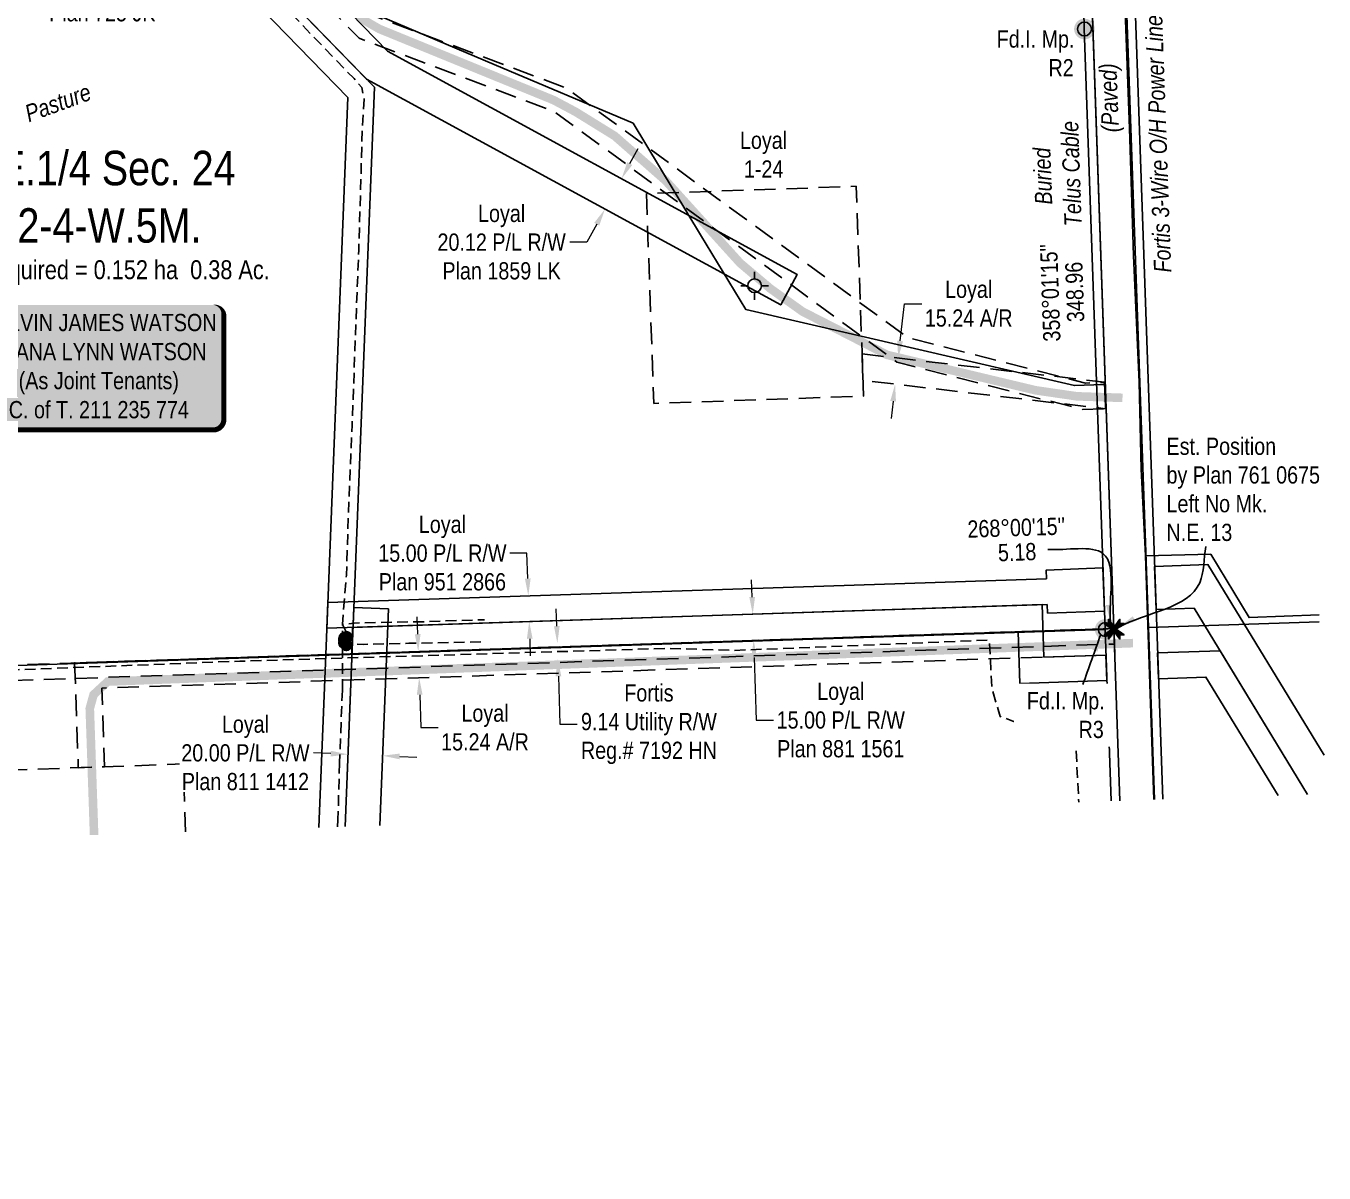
# Model space of a CAD drawing. Extents: x 675835 to 685285, y 5733153 to 5738077.
# Drawn here: x 676968 to 677722, y 5736199 to 5736865 of the extents above; entities that cross this region are included whole.
import ezdxf
from ezdxf.enums import TextEntityAlignment as Align

# ---------------------------------------------------------------- set-up
doc = ezdxf.new("R2010")
doc.units = 0
doc.header["$LTSCALE"] = 5
doc.header["$PDMODE"] = 34
doc.header["$PDSIZE"] = 0.03
for name, pattern in [('foc-ACCESSROAD', [3.75, 2.5, -1.25]), ('foc-FLOWLINE', [3.75, 2.5, -1.25]), ('UG_PIPE', [1.875, 1.25, -0.625])]:
    doc.linetypes.add(name, pattern=pattern)
doc.layers.get('Defpoints').update_dxf_attribs({"color": 9})
for name, color, linetype in [('AS-FENCE', 48, 'foc-FENCE'), ('AS-OWNER', 7, 'Continuous'), ('AS-PIPE-UG', 44, 'UG_PIPE'), ('AS-POWER', 104, 'foc-POWER'), ('AS-ROADS', 254, 'Continuous'), ('AS-SYMBOL', 7, 'Continuous'), ('AS-TELUS', 224, 'foc-TEL'), ('C-AR', 13, 'foc-ACCESSROAD'), ('C-RW', 13, 'Continuous'), ('C-SYMBOL', 7, 'Continuous'), ('C-WS', 13, 'foc-ACCESSROAD'), ('F-EZE', 190, 'foc-FLOWLINE'), ('F-WS-S', 8, 'Continuous'), ('L-AREAREQUIRED', 7, 'Continuous'), ('L-BD', 7, 'Continuous'), ('L-MON', 1, 'Continuous'), ('L-MON-T', 1, 'Continuous'), ('L-SEC', 7, 'Continuous'), ('L-TITLEDB', 4, 'Continuous')]:
    doc.layers.add(name, color=color, linetype=linetype)
doc.layers.add('AS-PIPE-AG', color=7, linetype='Continuous', true_color=0x7d00fa)
for name, color, linetype, lineweight in [('C-AR-T', 13, 'Continuous', 9), ('C-RW-T', 13, 'Continuous', 9), ('C-WS-T', 13, 'Continuous', 9), ('F-RW-T', 190, 'Continuous', 9), ('T-TEXT', 48, 'Continuous', 18)]:
    doc.layers.add(name, color=color, linetype=linetype, lineweight=lineweight)
doc.styles.add('100L', font='ARIALN.TTF', dxfattribs={"height": 11})
doc.styles.add('175L', font='ARIALN.TTF', dxfattribs={"height": 20})
doc.styles.add('80', font='ARIALN.TTF', dxfattribs={"height": 10})
doc.styles.add('80CG', font='ARIALN.TTF', dxfattribs={"height": 10})
doc.styles.add('80L', font='ARIALN.TTF', dxfattribs={"height": 10})
doc.styles.add('80LS', font='ARIALNI.TTF', dxfattribs={"height": 10})
doc.styles.add('foc-LtypeFont', font='ARIALN.TTF', dxfattribs={"height": 7.35})
doc.linetypes.add('foc-FENCE', pattern='A,10,-1,["X",foc-LtypeFont,S=0.2,R=0,X=-0.625,Y=-0.75],-1.24', length=12.24)
doc.linetypes.add('foc-FENCE-NOLINE', pattern='A,0,-6,["X",foc-LtypeFont,S=0.2,R=0,X=-0.625,Y=-0.75],-6.24', length=12.24)
doc.linetypes.add('foc-POWER', pattern='A,6,-1,["P",foc-LtypeFont,S=0.2,R=0,X=-0.625,Y=-0.75],-1.24,4', length=12.24)
doc.linetypes.add('foc-POWER-NOLINE', pattern='A,0,-4,["P",foc-LtypeFont,S=0.2,R=0,X=-0.625,Y=-0.75],-8.24', length=12.24)
doc.linetypes.add('foc-TEL', pattern='A,2,-1,["T",foc-LtypeFont,S=0.2,R=0,X=-0.425,Y=-0.75],-1.24,8', length=12.24)
doc.linetypes.add('foc-TEL-NOLINE', pattern='A,0,-2,["T",foc-LtypeFont,S=0.2,R=0,X=-0.425,Y=-0.75],-10.24', length=12.24)
doc.dimstyles.new('Compass 5 000', dxfattribs={"dimscale": 5, "dimtxt": 9, "dimasz": 2, "dimexe": 0.2, "dimexo": 0.0625, "dimgap": 0.5, "dimtad": 0, "dimtih": 1, "dimtoh": 1, "dimzin": 0, "dimdsep": 46, "dimtxsty": '80CG', "dimcen": 0.1, "dimse1": 1, "dimse2": 1, "dimclrd": 256, "dimclrt": 256, "dimaunit": 1, "dimadec": 4, "dimazin": 0, "dimtfac": 0.06, "dimtofl": 0, "dimtmove": 0, "dimatfit": 1, "dimfxl": 0.2, "dimtolj": 1, "dimtzin": 0, "dimlwd": -1, "dimarcsym": 0})

# ---------------------------------------------------------------- blocks, each defined once
blk = doc.blocks.new('*D437')
at = {"layer": 'C-RW-T', "transparency": 16777216}
for p, q in [((677094.32, 5736921.26), (677101.49, 5736928.23)), ((677069.08, 5736896.67), (677061.18, 5736888.97)), ((677061.18, 5736888.97), (677051.18, 5736888.97))]:
    blk.add_line(p, q, dxfattribs=at)
for points in [[(677093.16, 5736922.45), (677095.49, 5736920.06), (677087.16, 5736914.28)], [(677067.92, 5736897.86), (677070.24, 5736895.48), (677076.25, 5736903.65)]]:
    blk.add_solid(points, dxfattribs=at)
at = {"layer": 'Defpoints', "color": 0, "transparency": 16777216}
for p in [(677087.16, 5736914.28), (677090.89, 5736910.45), (677079.98, 5736899.82)]:
    blk.add_point(p, dxfattribs=at)
at = {"layer": 'C-RW-T', "transparency": 16777216, "insert": (677012.09, 5736888.97), "char_height": 10, "attachment_point": 5, "style": '80CG'}
blk.add_mtext('\\A1;Loyal\\P15.24 P/L R/W\\PPlan 725 JK', dxfattribs=at)
blk = doc.blocks.new('*D455')
at = {"layer": 'Defpoints', "color": 0, "linetype": 'ByBlock', "transparency": 16777216}
for p in [(677392.05, 5736509.87), (677276.67, 5736497.05), (677392.34, 5736500.72)]:
    blk.add_point(p, dxfattribs=at)
at = {"layer": 'F-RW-T', "transparency": 16777216}
for p, q in [((677276.06, 5736516.19), (677275.74, 5736526.19)), ((677276.98, 5736487.06), (677277.87, 5736459.24)), ((677277.87, 5736459.24), (677287.87, 5736459.24))]:
    blk.add_line(p, q, dxfattribs=at)
at = {"layer": 'F-RW-T', "linetype": 'ByBlock', "transparency": 16777216}
for points in [[(677277.72, 5736516.25), (677274.39, 5736516.14), (677276.38, 5736506.2)], [(677278.65, 5736487.11), (677275.32, 5736487), (677276.67, 5736497.05)]]:
    blk.add_solid(points, dxfattribs=at)
at = {"layer": 'F-RW-T', "linetype": 'ByBlock', "transparency": 16777216, "insert": (677329.55, 5736459.24), "char_height": 10, "attachment_point": 5, "style": '80CG'}
blk.add_mtext('\\A1;Fortis\\P9.14 Utility R/W\\PReg.# 7192 HN ', dxfattribs=at)
blk = doc.blocks.new('*D459')
at = {"layer": 'C-AR-T', "transparency": 16777216}
for p, q in [((677195.26, 5736511.55), (677194.93, 5736521.54)), ((677196.43, 5736476.33), (677197.06, 5736457.26)), ((677197.06, 5736457.26), (677207.06, 5736457.26))]:
    blk.add_line(p, q, dxfattribs=at)
for points in [[(677196.93, 5736511.6), (677193.59, 5736511.49), (677195.59, 5736501.55)], [(677198.09, 5736476.38), (677194.76, 5736476.27), (677196.1, 5736486.32)]]:
    blk.add_solid(points, dxfattribs=at)
at = {"layer": 'Defpoints', "color": 0, "transparency": 16777216}
for p in [(677252.71, 5736503.44), (677195.59, 5736501.55), (677253.21, 5736488.21)]:
    blk.add_point(p, dxfattribs=at)
at = {"layer": 'C-AR-T', "transparency": 16777216, "insert": (677234.34, 5736457.26), "char_height": 10, "attachment_point": 5, "style": '80CG'}
blk.add_mtext('\\A1;Loyal\\P15.24 A/R', dxfattribs=at)
blk = doc.blocks.new('*D460')
at = {"layer": 'C-RW-T', "transparency": 16777216}
for p, q in [((677318.43, 5736784.75), (677323.21, 5736793.53)), ((677299.23, 5736749.53), (677293.54, 5736739.11)), ((677293.54, 5736739.11), (677283.54, 5736739.11))]:
    blk.add_line(p, q, dxfattribs=at)
for points in [[(677316.96, 5736785.55), (677319.89, 5736783.95), (677313.64, 5736775.97)], [(677297.76, 5736750.33), (677300.69, 5736748.74), (677304.01, 5736758.31)]]:
    blk.add_solid(points, dxfattribs=at)
at = {"layer": 'Defpoints', "color": 0, "transparency": 16777216}
for p in [(677263.91, 5736803.09), (677254.28, 5736785.43), (677313.64, 5736775.97)]:
    blk.add_point(p, dxfattribs=at)
at = {"layer": 'C-RW-T', "transparency": 16777216, "insert": (677244, 5736739.11), "char_height": 10, "attachment_point": 5, "style": '80CG'}
blk.add_mtext('\\A1;Loyal\\P20.12 P/L R/W\\PPlan 1859 LK', dxfattribs=at)
blk = doc.blocks.new('*D461')
at = {"layer": 'C-RW-T', "transparency": 16777216}
for p, q in [((677258.7, 5736558.54), (677248.7, 5736558.54)), ((677259.18, 5736543.8), (677258.7, 5736558.54)), ((677260.33, 5736508.84), (677260.66, 5736498.85))]:
    blk.add_line(p, q, dxfattribs=at)
for points in [[(677260.85, 5736543.85), (677257.52, 5736543.74), (677259.51, 5736533.8)], [(677262, 5736508.89), (677258.67, 5736508.79), (677260.01, 5736518.83)]]:
    blk.add_solid(points, dxfattribs=at)
at = {"layer": 'Defpoints', "color": 0, "transparency": 16777216}
for p in [(677259.51, 5736533.8), (677289.1, 5736534.77), (677289.59, 5736519.81)]:
    blk.add_point(p, dxfattribs=at)
at = {"layer": 'C-RW-T', "transparency": 16777216, "insert": (677209.61, 5736558.54), "char_height": 10, "attachment_point": 5, "style": '80CG'}
blk.add_mtext('\\A1;Loyal\\P15.00 P/L R/W\\PPlan 951 2866', dxfattribs=at)
blk = doc.blocks.new('*D462')
at = {"layer": 'C-RW-T', "transparency": 16777216}
for p, q in [((677389.51, 5736533.08), (677389.18, 5736543.08)), ((677390.67, 5736498.01), (677391.88, 5736461.6)), ((677391.88, 5736461.6), (677401.88, 5736461.6))]:
    blk.add_line(p, q, dxfattribs=at)
for points in [[(677391.18, 5736533.14), (677387.85, 5736533.03), (677389.84, 5736523.09)], [(677392.34, 5736498.06), (677389.01, 5736497.95), (677390.34, 5736508)]]:
    blk.add_solid(points, dxfattribs=at)
at = {"layer": 'Defpoints', "color": 0, "transparency": 16777216}
for p in [(677479.74, 5736526.07), (677480.24, 5736510.98), (677390.34, 5736508)]:
    blk.add_point(p, dxfattribs=at)
at = {"layer": 'C-RW-T', "transparency": 16777216, "insert": (677440.97, 5736461.6), "char_height": 10, "attachment_point": 5, "style": '80CG'}
blk.add_mtext('\\A1;Loyal\\P15.00 P/L R/W\\PPlan 881 1561', dxfattribs=at)
blk = doc.blocks.new('GABD')
for p, q in [((0, 0.81), (0, 1.62)), ((-0.81, 0), (-1.62, 0)), ((1.62, 0), (0.81, 0)), ((0, -0.81), (0, -1.62))]:
    blk.add_line(p, q)
blk.add_circle((0, 0), 0.8)
blk = doc.blocks.new('*D468')
at = {"layer": 'C-AR-T', "transparency": 16777216}
for p, q in [((677475.45, 5736681.76), (677477.98, 5736703.38)), ((677477.98, 5736703.38), (677487.98, 5736703.38)), ((677471.37, 5736646.76), (677470.21, 5736636.83))]:
    blk.add_line(p, q, dxfattribs=at)
for points in [[(677473.8, 5736681.96), (677477.11, 5736681.57), (677474.3, 5736671.83)], [(677469.72, 5736646.95), (677473.03, 5736646.57), (677472.53, 5736656.69)]]:
    blk.add_solid(points, dxfattribs=at)
at = {"layer": 'Defpoints', "color": 0, "transparency": 16777216}
for p in [(677474.3, 5736671.83), (677502.43, 5736668.55), (677500.67, 5736653.41)]:
    blk.add_point(p, dxfattribs=at)
at = {"layer": 'C-AR-T', "transparency": 16777216, "insert": (677515.26, 5736703.38), "char_height": 10, "attachment_point": 5, "style": '80CG'}
blk.add_mtext('\\A1;Loyal\\P15.24 A/R', dxfattribs=at)
blk = doc.blocks.new('*U443')
h = blk.add_hatch(color=59)
edge = h.paths.add_edge_path()
edge.add_line((-66.5, -37), (66.5, -37))
edge.add_arc((66.5, -31), 6, 270, 360)
edge.add_line((72.5, -31), (72.5, 29.5))
edge.add_arc((66.5, 29.5), 6, 0, 90)
edge.add_line((66.5, 35.5), (-66.5, 35.5))
edge.add_arc((-66.5, 29.5), 6, 90, 180)
edge.add_line((-72.5, 29.5), (-72.5, -31))
edge.add_arc((-66.5, -31), 6, 180, 270)
at = {"color": 1, "flags": 128}
blk.add_lwpolyline([(-66.5, -37, 3, 3, 0), (66.5, -37, 3, 3, 0.414214), (72.5, -31, 3, 3, 0), (72.5, 29.5, 3, 0, 0.414214), (66.5, 35.5, 0, 0, 0), (-66.5, 35.5, 0, 0, 0.414214), (-72.5, 29.5, 0, 0, 0), (-72.5, -31, 0, 3, 0.414214)], format="xyseb", close=True, dxfattribs=at)
blk.add_lwpolyline([(-48.38, -27.31, 0, 7.5, 0), (0, 0, 0, 0, 0)], format="xyseb", dxfattribs=at)
at = {"color": 1, "style": '80'}
blk.add_attdef('ENTER_TEXT_001', (-35.99, -5), '', height=10, dxfattribs=at)
blk = doc.blocks.new('RISER')
h = blk.add_hatch(color=255)
h.dxf.hatch_style = 1
edge = h.paths.add_edge_path()
edge.add_arc((0, 0), 0.7, 0, 360)
blk.add_hatch(color=13).paths.add_polyline_path([(0.58, -0.15), (-0.58, -0.15, 0.774597)])
at = {"color": 13}
blk.add_line((-0.58, -0.15), (0.58, -0.15), dxfattribs=at)
blk.add_circle((0, 0), 0.6, dxfattribs=at)
blk = doc.blocks.new('*D510')
at = {"layer": 'C-RW-T', "transparency": 16777216}
for p, q in [((677144.76, 5736442.13), (677134.77, 5736442.53)), ((677184.81, 5736440.53), (677194.8, 5736440.13))]:
    blk.add_line(p, q, dxfattribs=at)
at = {"layer": 'C-RW-T', "linetype": 'ByBlock', "transparency": 16777216}
for points in [[(677144.83, 5736443.79), (677144.69, 5736440.46), (677154.75, 5736441.73)], [(677184.87, 5736442.19), (677184.74, 5736438.86), (677174.81, 5736440.93)]]:
    blk.add_solid(points, dxfattribs=at)
at = {"layer": 'Defpoints', "color": 0, "linetype": 'ByBlock', "transparency": 16777216}
for p in [(677154.75, 5736441.73), (677152.43, 5736383.77), (677172.49, 5736382.96)]:
    blk.add_point(p, dxfattribs=at)
at = {"layer": 'C-RW-T', "linetype": 'ByBlock', "transparency": 16777216, "insert": (677095.23, 5736442.53), "char_height": 10, "attachment_point": 5, "style": '80CG', "bg_fill": 3, "box_fill_scale": 1.1, "bg_fill_color": 256, "bg_fill_true_color": 13158600, "bg_fill_transparency": 0}
blk.add_mtext('\\A1;Loyal\\P20.00 P/L R/W\\PPlan 811 1412', dxfattribs=at)
blk = doc.blocks.new('fdia')
at = {"color": 255, "const_width": 1}
blk.add_lwpolyline([(-0.5, 0, 1), (0.5, 0, 1)], format="xyb", close=True, dxfattribs=at)
blk = doc.blocks.new('Fdiaa')
blk.add_blockref('fdia', (0, 0))
blk = doc.blocks.new('fdib')
at = {"color": 1, "const_width": 1.6}
blk.add_lwpolyline([(-0.4, 0, 1), (0.4, 0, 1)], format="xyb", close=True, dxfattribs=at)
at = {"color": 1}
blk.add_circle((0, 0), 0.8, dxfattribs=at)
blk = doc.blocks.new('Fdibb')
blk.add_blockref('fdib', (0, 0))
blk = doc.blocks.new('fdicc')
for name in ['Fdibb', 'Fdiaa']:
    blk.add_blockref(name, (0, 0))
blk = doc.blocks.new('FDI')
blk.add_blockref('fdicc', (0, 0))
blk = doc.blocks.new('TEMP')
h = blk.add_hatch(color=255)
h.dxf.hatch_style = 1
h.paths.add_polyline_path([(0, 0.25), (-0.67, 1.15), (-0.67, 0.67), (-1.15, 0.67), (-0.25, 0), (-1.15, -0.67), (-0.67, -0.67), (-0.67, -1.15), (0, -0.25), (0.67, -1.15), (0.67, -0.67), (1.15, -0.67), (0.25, 0), (1.15, 0.67), (0.67, 0.67), (0.67, 1.15)])
h.paths.add_polyline_path([(0.57, 0.85), (0.57, 0.57), (0.85, 0.57), (0.08, 0), (0.85, -0.57), (0.57, -0.57), (0.57, -0.85), (0, -0.08), (-0.57, -0.85), (-0.57, -0.57), (-0.85, -0.57), (-0.08, 0), (-0.85, 0.57), (-0.57, 0.57), (-0.57, 0.85), (0, 0.08)], flags=16)
h = blk.add_hatch(color=1)
h.dxf.hatch_style = 1
h.paths.add_polyline_path([(0, 0.08), (-0.57, 0.85), (-0.57, 0.57), (-0.85, 0.57), (-0.08, 0), (-0.85, -0.57), (-0.57, -0.57), (-0.57, -0.85), (0, -0.08), (0.57, -0.85), (0.57, -0.57), (0.85, -0.57), (0.08, 0), (0.85, 0.57), (0.57, 0.57), (0.57, 0.85)])
at = {"color": 1}
for p, q in [((-0.08, 0), (0.08, 0)), ((0, 0.08), (0, -0.08))]:
    blk.add_line(p, q, dxfattribs=at)
at = {"color": 255, "flags": 128}
blk.add_lwpolyline([(-0.25, 0), (-1.15, 0.67), (-0.67, 0.67), (-0.67, 1.15), (0, 0.25), (0.67, 1.15), (0.67, 0.67), (1.15, 0.67), (0.25, 0), (1.15, -0.67), (0.67, -0.67), (0.67, -1.15), (0, -0.25), (-0.67, -1.15), (-0.67, -0.67), (-1.15, -0.67)], close=True, dxfattribs=at)
at = {"color": 1, "flags": 128}
blk.add_lwpolyline([(-0.08, 0), (-0.85, 0.57), (-0.57, 0.57), (-0.57, 0.85), (0, 0.08), (0.57, 0.85), (0.57, 0.57), (0.85, 0.57), (0.08, 0), (0.85, -0.57), (0.57, -0.57), (0.57, -0.85), (0, -0.08), (-0.57, -0.85), (-0.57, -0.57), (-0.85, -0.57)], close=True, dxfattribs=at)

msp = doc.modelspace()

# ---------------------------------------------------------------- linework, layer by layer
at = {"layer": 'AS-FENCE', "linetype": 'foc-FENCE-NOLINE', "flags": 128}
msp.add_lwpolyline([(676999.279, 5736494.904), (677594.429, 5736514.598)], dxfattribs=at)
at = {"layer": 'AS-FENCE', "flags": 128}
msp.add_lwpolyline([(677152.047, 5736510.779), (677155.239, 5736510.699), (677154.942, 5736504.508), (677151.683, 5736504.654)], close=True, dxfattribs=at)
msp.add_lwpolyline([(677157.06, 5736499.993), (677164.647, 5736500.291)], dxfattribs=at)
at = {"layer": 'AS-PIPE-AG', "flags": 128}
for points in [[(677153.921, 5736507.806), (677152.707, 5736507.828), (677152.708, 5736509.439)], [(677153.876, 5736507.173), (677153.967, 5736509.941)], [(677153.443, 5736506.925), (677154.7, 5736505.12)]]:
    msp.add_lwpolyline(points, dxfattribs=at)
at = {"layer": 'AS-PIPE-UG'}
for p, q in [((677151.502, 5736479.072), (677149.864, 5736436.843)), ((677149.864, 5736436.843), (677148.971, 5736403.715)), ((677148.971, 5736403.715), (677148.767, 5736399.63))]:
    msp.add_line(p, q, dxfattribs=at)
at = {"layer": 'AS-PIPE-UG', "flags": 128}
for points in [[(677151.502, 5736479.072), (677151.535, 5736517.122), (677153.847, 5736545.72), (677155.02, 5736582.247), (677156.483, 5736615.873), (677157.209, 5736632.857), (677159.876, 5736706.355), (677161.035, 5736734.474), (677161.817, 5736759.601), (677162.876, 5736798.272), (677163.077, 5736803.494), (677164.213, 5736822.143), (677162.748, 5736828.921), (677158.307, 5736834.09), (677134.429, 5736858.704), (677120.264, 5736873.743), (677109.663, 5736884.476), (677088.239, 5736906.141), (677072.424, 5736922.467), (677057.333, 5736938.109), (677028.711, 5736967.275), (677017.707, 5736979.213), (677012.229, 5736985.293), (676992.252, 5737004.882), (676980.312, 5737016.833), (676968.277, 5737029.475)], [(677154.086, 5736512.093), (677151.535, 5736517.122), (677158.339, 5736517.927), (677172.992, 5736518.357), (677197.541, 5736518.717), (677234.144, 5736519.893)], [(677231.896, 5736507.026), (677190.146, 5736506.231), (677163.569, 5736505.584), (677155.318, 5736505.788)]]:
    msp.add_lwpolyline(points, dxfattribs=at)
at = {"layer": 'AS-POWER', "linetype": 'foc-POWER-NOLINE', "flags": 128}
msp.add_lwpolyline([(677622.816, 5736415.47), (677620.664, 5736476.781), (677617.861, 5736556.923), (677615.348, 5736607.307), (677614.34, 5736657.939), (677611.049, 5736731.436), (677608.67, 5736805.073), (677605.937, 5736878.53), (677603.39, 5736952.085), (677601.222, 5737026.79), (677598.956, 5737099.3), (677595.395, 5737186.529), (677592.855, 5737274.349), (677590.117, 5737352.766), (677587.849, 5737419.289)], dxfattribs=at)
at = {"layer": 'AS-POWER', "flags": 128}
for points in [[(677022.44, 5737020.666), (677167.497, 5736872.834), (677239.68, 5736842.338), (677320.361, 5736808.25), (677359.479, 5736743.335), (677385.748, 5736700.052), (677576.63, 5736655.902), (677593.596, 5736656.487), (677594.26, 5736656.533)], [(677617.861, 5736556.923), (677655.886, 5736557.966), (677678.151, 5736521.151), (677718.765, 5736522.667)]]:
    msp.add_lwpolyline(points, dxfattribs=at)
at = {"layer": 'AS-ROADS', "const_width": 4.999, "flags": 128}
for points in [[(676983.6, 5737050.802), (677077.097, 5736955.829), (677163.39, 5736868.454), (677173.057, 5736862.914), (677274.229, 5736821.613), (677287.012, 5736814.812), (677309.692, 5736800.798), (677339.19, 5736774.932), (677382.527, 5736726.992), (677400.018, 5736712.217), (677418.758, 5736698.86), (677467.933, 5736673.671), (677554.108, 5736653.13), (677578.057, 5736649.632), (677604.583, 5736648.738)], [(677007.328, 5736394.905), (677004.819, 5736468.346), (677007.025, 5736476.362), (677015.245, 5736483.978), (677025.47, 5736484.379), (677610.673, 5736506.321)]]:
    msp.add_lwpolyline(points, dxfattribs=at)
at = {"layer": 'AS-TELUS', "linetype": 'foc-TEL-NOLINE', "flags": 128}
for points in [[(677599.605, 5736514.78), (677571.528, 5737318.696)], [(677603.117, 5736414.811), (677599.605, 5736514.78)]]:
    msp.add_lwpolyline(points, dxfattribs=at)
at = {"layer": 'C-AR', "flags": 128}
for points in [[(677008.685, 5737037.693), (677169.753, 5736870.589), (677281.508, 5736828.723), (677480.169, 5736683.571), (677583.006, 5736657.319), (677594.219, 5736657.7), (677594.75, 5736642.469), (677581.346, 5736642.014), (677473.551, 5736669.532), (677274.205, 5736815.184), (677161.175, 5736857.528), (676988.189, 5737036.997)], [(677453.339, 5736674.275), (677594.214, 5736657.841), (677594.751, 5736642.435), (677453.876, 5736658.869)]]:
    msp.add_lwpolyline(points, close=True, dxfattribs=at)
msp.add_lwpolyline([(677600.14, 5736499.566), (677599.605, 5736514.78), (677141.882, 5736499.623), (676996.027, 5736494.796), (676998.162, 5736433.989), (677013.392, 5736434.523), (677011.789, 5736480.215), (677176.618, 5736485.528), (677600.14, 5736499.566)], dxfattribs=at)
at = {"layer": 'C-RW', "flags": 128}
for points in [[(676405.736, 5737371.292), (676668.167, 5737278.122), (676790.744, 5737234.635), (676891.716, 5737143.753), (677177.819, 5736850.023), (677415.713, 5736720.32), (677406.074, 5736702.667), (677165.525, 5736833.821), (676877.594, 5737129.408), (676780.261, 5737217.018), (676668.916, 5737256.519), (676350.991, 5737369.395)], [(677137.887, 5736399.267), (677141.882, 5736499.623), (677154.763, 5736823.15), (676890.191, 5737094.645), (676867.838, 5737117.614), (676854.517, 5737127.005), (676845.505, 5737133.342), (676804.408, 5737162.267), (676803.597, 5737183.6), (676818.821, 5737184.184), (676819.346, 5737170.381), (676877.594, 5737129.408), (677170.25, 5736829.094), (677153.073, 5736399.774)], [(677721.637, 5736441.252), (677654.23, 5736551.912), (677623.257, 5736550.89), (677624.128, 5736525.913), (677646.207, 5736526.641), (677712.109, 5736418.453)], [(677153.073, 5736399.774), (677158.163, 5736526.985), (677178.252, 5736526.177), (677173.198, 5736400.447)], [(677712.11, 5736418.453), (677661.286, 5736501.884), (677625.01, 5736500.693), (677625.543, 5736485.524), (677653.031, 5736486.609), (677694.9, 5736417.878)]]:
    msp.add_lwpolyline(points, dxfattribs=at)
for points in [[(677143.138, 5736529.971), (677560.427, 5736543.705), (677560.284, 5736548.696), (677593.202, 5736549.962), (677594.078, 5736524.823), (677561.112, 5736523.717), (677560.831, 5736528.739), (677142.542, 5736514.948)], [(677594.973, 5736499.389), (677558.971, 5736498.212), (677557.927, 5736528.648), (677157.402, 5736515.445), (677157.088, 5736500.126), (677544.072, 5736512.942), (677545.048, 5736482.958), (677595.477, 5736484.601)]]:
    msp.add_lwpolyline(points, close=True, dxfattribs=at)
at = {"layer": 'C-WS', "flags": 128}
for points in [[(677454.195, 5736649.73), (677449.948, 5736771.576), (677328.102, 5736767.329), (677332.349, 5736645.483), (677454.195, 5736649.73)], [(676937.239, 5736431.85), (677059.084, 5736436.127), (677060.469, 5736396.68)]]:
    msp.add_lwpolyline(points, dxfattribs=at)
at = {"layer": 'F-EZE', "flags": 128}
msp.add_lwpolyline([(677599.605, 5736514.78), (677141.882, 5736499.623), (676795.138, 5736488.148), (676823.631, 5735684.043), (676832.766, 5735684.337), (676805.053, 5736479.471), (677599.927, 5736505.8)], close=True, dxfattribs=at)
at = {"layer": 'L-SEC'}
for p, q in [((677599.605, 5736514.78), (677571.528, 5737318.696)), ((677594.565, 5736514.233), (675990.892, 5736461.382)), ((677603.117, 5736414.811), (677599.605, 5736514.78))]:
    msp.add_line(p, q, dxfattribs=at)
at = {"layer": 'L-SEC', "flags": 128}
for points in [[(677619.715, 5736515.435), (677591.287, 5737319.413)], [(677619.715, 5736515.435), (677718.904, 5736518.717)], [(677623.226, 5736415.483), (677619.715, 5736515.435)]]:
    msp.add_lwpolyline(points, dxfattribs=at)
at = {"layer": 'L-TITLEDB', "flags": 128}
for points in [[(677598.048, 5736414.642), (677594.565, 5736514.233), (677582.355, 5736863.294), (677582.288, 5736865.592), (677566.47, 5737318.531)], [(677627.996, 5736415.643), (677624.48, 5736515.807), (677596.463, 5737319.625)], [(677627.996, 5736415.643), (677624.48, 5736515.807), (677596.465, 5737319.566)]]:
    msp.add_lwpolyline(points, dxfattribs=at)

# ---------------------------------------------------------------- block references
at = {"layer": 'AS-OWNER', "linetype": 'ByBlock'}
ref = msp.add_blockref('*U443', (677010.066, 5736667.188), dxfattribs=dict(at, xscale=1.001442076590299, yscale=1.001442076590299, zscale=1.001442076590299))
ref.add_attrib('ENTER_TEXT_001', 'CALVIN JAMES WATSON', (676942.069, 5736687.476), dxfattribs={"layer": '0', "color": 1, "height": 10.01442, "style": '80'})
ref.add_attrib('ENTER_TEXT_002', 'LEANA LYNN WATSON', (676947.671, 5736670.608), dxfattribs={"layer": '0', "color": 1, "height": 10.01442, "style": '80'})
ref.add_attrib('ENTER_TEXT_003', '(As Joint Tenants)', (676963.519, 5736653.746), dxfattribs={"layer": '0', "color": 1, "height": 10.01442, "style": '80'})
ref.add_attrib('ENTER_TEXT_004', 'C. of T. 211 235 774', (676957.771, 5736636.878), dxfattribs={"layer": '0', "color": 1, "height": 10.01442, "style": '80'})
at = {"layer": 'AS-SYMBOL', "xscale": 4.999077600000007, "yscale": 4.999077600000007, "zscale": 4.999077600000007}
for p in [(677152.364, 5736508.514), (677152.413, 5736506.537), (677152.704, 5736509.43), (677153.502, 5736509.15), (677153.907, 5736509.95)]:
    msp.add_blockref('RISER', p, dxfattribs=at)
at = {"layer": 'F-WS-S', "xscale": 5.000000000000057, "yscale": 5.000000000000057, "zscale": 5.000000000000057}
msp.add_blockref('GABD', (677390.94, 5736713.834), dxfattribs=at)
at = {"layer": 'L-MON'}
for name, p, xscale, yscale, zscale in [('FDI', (677582.493, 5736862.921), 4.999109, 4.999109, 4.999109), ('FDI', (677594.565, 5736514.233), 4.999077600000007, 4.999077600000007, 4.999077600000007), ('TEMP', (677599.741, 5736514.404), 4.999077600000004, 4.999077600000004, 4.999077600000004)]:
    msp.add_blockref(name, p, dxfattribs=dict(at, xscale=xscale, yscale=yscale, zscale=zscale))

# ---------------------------------------------------------------- texts
at = {"layer": 'AS-TELUS', "insert": (677554.94, 5736728.747), "char_height": 10, "attachment_point": 1, "rotation": 91.99622, "style": '80L'}
msp.add_mtext_dynamic_manual_height_columns('\\pi32.032;{\\fArial Narrow|b0|i1|c0|p34;Buried \\P\\pi18.911;Telus Cable}', width=97.23506, gutter_width=50, heights=[0], dxfattribs=at)
at = {"layer": 'C-SYMBOL', "color": 3, "insert": (677009.883, 5736792.18), "char_height": 19.99644, "width": 286.48373, "attachment_point": 2, "style": '175L'}
msp.add_mtext('S.E.1/4 Sec. 24\\P32-4-W.5M.', dxfattribs=at)
at = {"layer": 'C-WS-T', "insert": (677379.98, 5736803.301), "char_height": 10, "attachment_point": 1, "style": '80L'}
msp.add_mtext_dynamic_manual_height_columns('\\pi2.4306;Loyal\\P\\pi4.7328;1-24', width=30.59795, gutter_width=50, heights=[0], dxfattribs=at)
at = {"layer": 'L-AREAREQUIRED', "color": 5, "style": '100L'}
msp.add_text('Area Required = 0.152 ha  0.38 Ac. ', height=10.99804, dxfattribs=at).set_placement((677012.172, 5736714.35), align=Align.BOTTOM_CENTER)
at = {"layer": 'L-BD', "style": '80L'}
for s, height, rotation, p in [("358°01'15''", 9.99822, 91.9829, (677562.615, 5736709.744)), ('348.96', 9.9982, 91.9829, (677576.854, 5736710.237)), ("268°00'15''", 9.99816, 1.8876, (677542.909, 5736573.422)), ('5.18', 9.9982, 1.8876, (677543.378, 5736559.182))]:
    msp.add_text(s, height=height, rotation=rotation, dxfattribs=at).set_placement(p, align=Align.MIDDLE)
at = {"layer": 'T-TEXT', "style": '80LS'}
for s, height, rotation, p in [('(Paved)', 10, 92.020456, (677596.789, 5736822.949)), ('Pasture', 9.9982, 20, (676986.308, 5736820.137))]:
    msp.add_text(s, height=height, rotation=rotation, dxfattribs=at).set_placement(p, align=Align.MIDDLE_CENTER)

# ---------------------------------------------------------------- dimensions: what is measured, and where the dimension line sits
at = {"layer": 'C-AR-T'}
for base, p1, p2, angle, picture, middle in [((677474.296, 5736671.83), (677500.666, 5736653.41), (677502.432, 5736668.548), 83.3462, '*D468', (677515.258, 5736703.382)), ((677195.591, 5736501.551), (677253.211, 5736488.211), (677252.706, 5736503.443), 91.897037, '*D459', (677234.34, 5736457.261))]:
    dim = msp.add_linear_dim(base=base, p1=p1, p2=p2, angle=angle, text='Loyal\\P15.24 A/R', dimstyle='Compass 5 000', dxfattribs=at)
    dim.commit()
    dim.dimension.update_dxf_attribs({"geometry": picture, "text_midpoint": middle, "dimtype": 161})
at = {"layer": 'C-RW-T'}
for base, p1, p2, angle, text, picture, middle in [((677087.16, 5736914.279), (677079.975, 5736899.818), (677090.89, 5736910.449), 44.245598, 'Loyal\\P15.24 P/L R/W\\PPlan 725 JK', '*D437', (677012.089, 5736888.969)), ((677313.641, 5736775.971), (677254.281, 5736785.429), (677263.908, 5736803.086), 61.400189, 'Loyal\\P20.12 P/L R/W\\PPlan 1859 LK', '*D460', (677244.005, 5736739.112)), ((677259.513, 5736533.801), (677289.59, 5736519.808), (677289.098, 5736534.775), 91.885162, 'Loyal\\P15.00 P/L R/W\\PPlan 951 2866', '*D461', (677209.613, 5736558.541)), ((677390.344, 5736508.002), (677479.739, 5736526.066), (677480.238, 5736510.979), 271.897037, 'Loyal\\P15.00 P/L R/W\\PPlan 881 1561', '*D462', (677440.966, 5736461.605))]:
    dim = msp.add_linear_dim(base=base, p1=p1, p2=p2, angle=angle, text=text, dimstyle='Compass 5 000', dxfattribs=at)
    dim.commit()
    dim.dimension.update_dxf_attribs({"geometry": picture, "text_midpoint": middle, "dimtype": 161})
at = {"layer": 'F-RW-T', "linetype": 'ByBlock'}
dim = msp.add_linear_dim(base=(677276.666, 5736497.051), p1=(677392.051, 5736509.871), p2=(677392.341, 5736500.723), angle=271.817868, text='Fortis\\P9.14 Utility R/W\\PReg.# 7192 HN ', dimstyle='Compass 5 000', dxfattribs=at)
dim.commit()
dim.dimension.update_dxf_attribs({"geometry": '*D455', "text_midpoint": (677329.554, 5736459.235), "dimtype": 161})

# ---------------------------------------------------------------- leaders
at = {"layer": 'L-BD', "path_type": 1}
msp.add_leader([(677597.665, 5736518.612), (677593.447, 5736558.227), (677561.184, 5736560.756)], dimstyle='Compass 5 000', override={"dimgap": 0.5, "dimtad": 0}, dxfattribs=at)

# ---------------------------------------------------------------- next in the draw order: texts
at = {"layer": 'AS-POWER', "linetype": 'foc-POWER-NOLINE', "insert": (677623.067, 5736717.526), "char_height": 10, "attachment_point": 1, "rotation": 92.020456, "style": '80L', "bg_fill": 3, "box_fill_scale": 1.2, "bg_fill_color": 256, "bg_fill_transparency": 0}
msp.add_mtext_dynamic_manual_height_columns('\\pi3.7922;{\\fArial Narrow|b0|i1|c0|p34;Fortis 3-Wire O/H Power Line}', width=156.34289, gutter_width=50, heights=[0], dxfattribs=at)
at = {"layer": 'L-MON-T', "char_height": 9.99816, "attachment_point": 1, "style": '80L', "bg_fill": 3, "box_fill_scale": 1.15, "bg_fill_color": 256, "bg_fill_true_color": 256, "bg_fill_transparency": 0}
for s, insert, width in [('\\pi1.0616;Fd.I. Mp.\\P\\pi31.172;R2', (677530.443, 5736862.116), 44.32102), ('Est. Position\\Pby Plan 761 0675\\PLeft No Mk.\\PN.E. 13', (677630.144, 5736625.632), 88.78757)]:
    msp.add_mtext(s, dxfattribs=dict(at, insert=insert, width=width))

# ---------------------------------------------------------------- next in the draw order: dimensions: what is measured, and where the dimension line sits
at = {"layer": 'C-RW-T', "linetype": 'ByBlock'}
dim = msp.add_linear_dim(base=(677154.752, 5736441.729), p1=(677172.495, 5736382.962), p2=(677152.433, 5736383.765), angle=177.708811, text='Loyal\\P20.00 P/L R/W\\PPlan 811 1412', dimstyle='Compass 5 000', override={"dimtfill": 1}, dxfattribs=at)
dim.commit()
dim.dimension.update_dxf_attribs({"geometry": '*D510', "text_midpoint": (677095.228, 5736442.529), "dimtype": 161})

# ---------------------------------------------------------------- next in the draw order: linework, layer by layer
at = {"layer": 'AS-PIPE-UG', "flags": 128}
msp.add_lwpolyline([(676517.801, 5736478.067), (676611.852, 5736478.067), (676669.087, 5736482.505), (676695.8, 5736480.783), (676741.514, 5736483.1), (676761.081, 5736484.468), (676776.91, 5736484.193), (676786.918, 5736483.282), (676795.368, 5736482.699), (676798.404, 5736483.272), (676803.977, 5736484.64), (676817.382, 5736484.67), (676942.768, 5736490.096), (677091.924, 5736495.835), (677340.265, 5736503.273), (677378.76, 5736502.061), (677527.275, 5736508.056), (677528.682, 5736480.34), (677533.471, 5736463.774), (677577.498, 5736447.426), (677579.188, 5736414.012)], dxfattribs=at)

# ---------------------------------------------------------------- next in the draw order: block references
at = {"layer": 'AS-SYMBOL', "xscale": 4.999077600000007, "yscale": 4.999077600000007, "zscale": 4.999077600000007}
msp.add_blockref('RISER', (677153.815, 5736505.071), dxfattribs=at)

# ---------------------------------------------------------------- next in the draw order: leaders
at = {"layer": 'L-MON-T', "path_type": 1}
msp.add_leader([(677602.596, 5736515.641), (677649.422, 5736541.411), (677652.973, 5736562.456)], dimstyle='Compass 5 000', override={"dimgap": 0.5, "dimtad": 0}, dxfattribs=at)

# ---------------------------------------------------------------- next in the draw order: texts
at = {"layer": 'L-MON-T', "insert": (677546.63, 5736477.862), "char_height": 9.99816, "width": 45.6666, "attachment_point": 1, "style": '80L', "bg_fill": 2}
msp.add_mtext('\\pi2.4072;Fd.I. Mp.\\P\\pi32.456;R3', dxfattribs=at)

# ---------------------------------------------------------------- next in the draw order: leaders
at = {"layer": 'L-MON-T', "path_type": 1}
msp.add_leader([(677591.954, 5736511.338), (677581.522, 5736482.211)], dimstyle='Compass 5 000', override={"dimgap": 0.5, "dimtad": 0}, dxfattribs=at)

doc.saveas('drawing.dxf')
